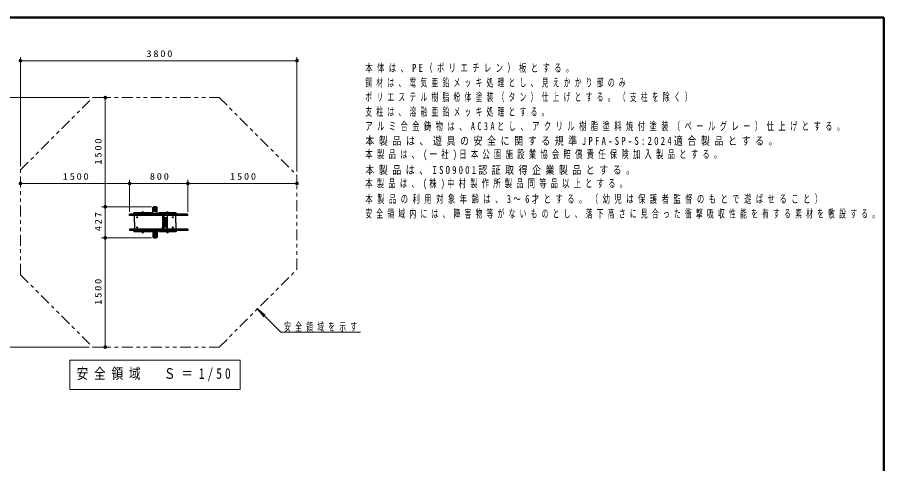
# Model space of a CAD drawing. Units: millimetres on the paper, with parts at other scales. Extents: x -365 to 0, y 0 to 257.
# Drawn here: x -238.1 to 0, y 134.4 to 257 of the extents above; entities that cross this region are included whole.
import ezdxf

# ---------------------------------------------------------------- set-up
doc = ezdxf.new("R2010")
doc.units = ezdxf.units.MM
doc.linetypes.add('USER3', pattern=[8, 3, -1, 1, -1, 1, -1])
doc.layers.add('LY_1', color=7, linetype='Continuous', lineweight=13)
doc.styles.add('ＭＳ ゴシック', font='')
doc.styles.get('ＭＳ ゴシック').set_extended_font_data('MS Gothic')

# ---------------------------------------------------------------- blocks, each defined once
blk = doc.blocks.new('filled_dot')
at = {"color": 0, "linetype": 'Continuous', "lineweight": -2, "const_width": 1.25}
blk.add_lwpolyline([(-0.625, 0, 1), (0.625, 0, 1)], format="xyb", close=True, dxfattribs=at)

msp = doc.modelspace()

# ---------------------------------------------------------------- linework, layer by layer
at = {"layer": 'LY_1', "lineweight": 50}
for p, q in [((0, 257), (-365, 257)), ((0, 0), (0, 257))]:
    msp.add_line(p, q, dxfattribs=at)
at = {"layer": 'LY_1'}
for p, q in [((-237.27, 216.085), (-237.27, 246.072)), ((-161.27, 214.599), (-161.27, 246.072)), ((-237.27, 245.072), (-161.27, 245.072)), ((-218.412, 234.943), (-248.059, 234.943)), ((-213.966, 234.943), (-213.966, 204.943)), ((-207.27, 203.563), (-207.27, 212.342)), ((-191.27, 203.563), (-191.27, 212.342)), ((-237.27, 211.342), (-207.27, 211.342)), ((-207.27, 211.342), (-191.27, 211.342)), ((-191.27, 211.342), (-161.27, 211.342)), ((-201.27, 204.943), (-214.966, 204.943)), ((-213.966, 196.403), (-213.966, 204.943)), ((-201.27, 196.403), (-214.966, 196.403)), ((-213.966, 166.403), (-213.966, 196.403)), ((-172.264, 177.05), (-170.336, 174.752)), ((-172.264, 177.05), (-169.966, 175.122)), ((-165.688, 170.474), (-172.264, 177.05)), ((-165.688, 170.474), (-143.771, 170.474)), ((-218.412, 166.403), (-248.059, 166.403)), ((-223.67, 162.842), (-223.67, 154.709)), ((-176.87, 162.842), (-223.67, 162.842)), ((-176.87, 154.709), (-176.87, 162.842)), ((-223.67, 154.709), (-176.87, 154.709))]:
    msp.add_line(p, q, dxfattribs=at)
at = {"layer": 'LY_1', "linetype": 'USER3'}
for p, q in [((-237.27, 215.085), (-217.412, 234.943)), ((-217.412, 234.943), (-182.614, 234.943)), ((-182.614, 234.943), (-161.27, 213.599)), ((-237.27, 186.261), (-237.27, 215.085)), ((-161.27, 187.747), (-161.27, 213.599)), ((-237.27, 186.261), (-217.412, 166.403)), ((-182.614, 166.403), (-161.27, 187.747)), ((-217.412, 166.403), (-182.614, 166.403))]:
    msp.add_line(p, q, dxfattribs=at)
at = {"layer": 'LY_1', "lineweight": 25}
for p, q in [((-207.27, 202.563), (-207.27, 202.943)), ((-191.27, 202.943), (-207.27, 202.943)), ((-191.27, 202.563), (-207.27, 202.563)), ((-206.07, 202.943), (-206.07, 203.323)), ((-201.27, 203.323), (-206.07, 203.323)), ((-205.97, 200.673), (-205.97, 202.563)), ((-201.27, 202.943), (-201.27, 203.323)), ((-200.87, 202.983), (-200.87, 204.776)), ((-200.83, 203.143), (-199.71, 203.143)), ((-200.58, 204.683), (-199.96, 204.683)), ((-199.96, 204.583), (-200.58, 204.583)), ((-200.58, 204.423), (-199.96, 204.423)), ((-199.96, 204.323), (-200.58, 204.323)), ((-200.58, 204.163), (-199.96, 204.163)), ((-199.96, 204.063), (-200.58, 204.063)), ((-200.58, 203.903), (-199.96, 203.903)), ((-199.96, 203.803), (-200.58, 203.803)), ((-200.58, 203.643), (-199.96, 203.643)), ((-199.96, 203.543), (-200.58, 203.543)), ((-199.67, 202.983), (-199.67, 204.776)), ((-199.27, 202.943), (-199.27, 203.323)), ((-194.47, 203.323), (-199.27, 203.323)), ((-196.923, 202.563), (-196.923, 198.783)), ((-194.57, 200.673), (-194.57, 202.563)), ((-194.47, 202.943), (-194.47, 203.323)), ((-191.27, 202.563), (-191.27, 202.943)), ((-205.97, 200.673), (-205.97, 198.783)), ((-198.238, 201.963), (-198.238, 199.383)), ((-197.881, 201.963), (-197.881, 199.383)), ((-197.744, 201.663), (-197.744, 199.683)), ((-197.539, 201.663), (-197.539, 199.683)), ((-197.402, 201.663), (-197.402, 199.683)), ((-197.299, 201.963), (-197.163, 201.963)), ((-197.154, 201.663), (-197.154, 199.683)), ((-197.06, 201.663), (-197.06, 199.683)), ((-194.57, 200.673), (-194.57, 198.783)), ((-191.27, 198.783), (-207.27, 198.783)), ((-207.27, 198.783), (-207.27, 198.403)), ((-191.27, 198.403), (-207.27, 198.403)), ((-206.07, 198.403), (-206.07, 198.023)), ((-201.27, 198.023), (-206.07, 198.023)), ((-201.27, 198.403), (-201.27, 198.023)), ((-200.87, 198.363), (-200.87, 196.57)), ((-200.83, 198.203), (-199.71, 198.203)), ((-199.96, 197.803), (-200.58, 197.803)), ((-200.58, 197.703), (-199.96, 197.703)), ((-199.67, 198.363), (-199.67, 196.57)), ((-199.27, 198.403), (-199.27, 198.023)), ((-194.47, 198.023), (-199.27, 198.023)), ((-197.299, 199.383), (-197.163, 199.383)), ((-194.47, 198.403), (-194.47, 198.023)), ((-191.27, 198.783), (-191.27, 198.403)), ((-199.96, 197.543), (-200.58, 197.543)), ((-200.58, 197.443), (-199.96, 197.443)), ((-199.96, 197.283), (-200.58, 197.283)), ((-200.58, 197.183), (-199.96, 197.183)), ((-199.96, 197.023), (-200.58, 197.023)), ((-200.58, 196.923), (-199.96, 196.923)), ((-199.96, 196.763), (-200.58, 196.763)), ((-200.58, 196.663), (-199.96, 196.663))]:
    msp.add_line(p, q, dxfattribs=at)
for points in [[(-198.033, 202.563), (-198.065, 202.556), (-198.096, 202.534), (-198.126, 202.498), (-198.153, 202.449), (-198.178, 202.387), (-198.199, 202.316), (-198.216, 202.235), (-198.228, 202.149), (-198.235, 202.057), (-198.238, 201.963)], [(-197.676, 202.563), (-197.708, 202.556), (-197.739, 202.534), (-197.769, 202.498), (-197.796, 202.449), (-197.821, 202.387), (-197.842, 202.316), (-197.858, 202.235), (-197.871, 202.149), (-197.878, 202.057), (-197.881, 201.963)], [(-197.744, 201.663), (-197.743, 201.702), (-197.74, 201.741), (-197.736, 201.778), (-197.73, 201.813), (-197.723, 201.846), (-197.714, 201.875), (-197.704, 201.901), (-197.693, 201.923), (-197.681, 201.94), (-197.668, 201.953), (-197.655, 201.961), (-197.641, 201.963), (-197.628, 201.961), (-197.615, 201.953), (-197.602, 201.94), (-197.59, 201.923), (-197.579, 201.901), (-197.569, 201.875), (-197.56, 201.846), (-197.553, 201.813), (-197.547, 201.778), (-197.542, 201.741), (-197.54, 201.702), (-197.539, 201.663)], [(-197.299, 201.963), (-197.315, 201.959), (-197.331, 201.948), (-197.346, 201.93), (-197.36, 201.906), (-197.372, 201.875), (-197.382, 201.839), (-197.391, 201.799), (-197.397, 201.756), (-197.401, 201.71), (-197.402, 201.663)], [(-197.257, 201.963), (-197.24, 201.959), (-197.225, 201.948), (-197.21, 201.93), (-197.196, 201.906), (-197.184, 201.875), (-197.174, 201.839), (-197.165, 201.799), (-197.159, 201.756), (-197.155, 201.71), (-197.154, 201.663)], [(-197.163, 201.963), (-197.147, 201.959), (-197.131, 201.948), (-197.116, 201.93), (-197.102, 201.906), (-197.09, 201.875), (-197.08, 201.839), (-197.071, 201.799), (-197.065, 201.756), (-197.061, 201.71), (-197.06, 201.663)], [(-198.033, 198.783), (-198.065, 198.79), (-198.096, 198.812), (-198.126, 198.849), (-198.153, 198.898), (-198.178, 198.959), (-198.199, 199.03), (-198.216, 199.111), (-198.228, 199.198), (-198.235, 199.289), (-198.238, 199.383)], [(-197.676, 198.783), (-197.708, 198.79), (-197.739, 198.812), (-197.769, 198.849), (-197.796, 198.898), (-197.821, 198.959), (-197.842, 199.03), (-197.858, 199.111), (-197.871, 199.198), (-197.878, 199.289), (-197.881, 199.383)], [(-197.744, 199.683), (-197.743, 199.644), (-197.74, 199.605), (-197.736, 199.568), (-197.73, 199.533), (-197.723, 199.5), (-197.714, 199.471), (-197.704, 199.445), (-197.693, 199.423), (-197.681, 199.406), (-197.668, 199.393), (-197.655, 199.386), (-197.641, 199.383), (-197.628, 199.386), (-197.615, 199.393), (-197.602, 199.406), (-197.59, 199.423), (-197.579, 199.445), (-197.569, 199.471), (-197.56, 199.5), (-197.553, 199.533), (-197.547, 199.568), (-197.542, 199.605), (-197.54, 199.644), (-197.539, 199.683)], [(-197.299, 199.383), (-197.315, 199.387), (-197.331, 199.398), (-197.346, 199.416), (-197.36, 199.44), (-197.372, 199.471), (-197.382, 199.507), (-197.391, 199.547), (-197.397, 199.59), (-197.401, 199.636), (-197.402, 199.683)], [(-197.257, 199.383), (-197.24, 199.387), (-197.225, 199.398), (-197.21, 199.416), (-197.196, 199.44), (-197.184, 199.471), (-197.174, 199.507), (-197.165, 199.547), (-197.159, 199.59), (-197.155, 199.636), (-197.154, 199.683)], [(-197.163, 199.383), (-197.147, 199.387), (-197.131, 199.398), (-197.116, 199.416), (-197.102, 199.44), (-197.09, 199.471), (-197.08, 199.507), (-197.071, 199.547), (-197.065, 199.59), (-197.061, 199.636), (-197.06, 199.683)]]:
    msp.add_lwpolyline(points, dxfattribs=at)
for centre in [(-205.17, 202.063), (-195.37, 202.063), (-205.17, 199.283), (-195.37, 199.283)]:
    msp.add_circle(centre, 0.14, dxfattribs=at)
for centre, radius, start, end in [((-200.77, 204.776), 0.1, 105.25752, 180), ((-200.27, 202.943), 2, 74.74248, 105.25752), ((-199.77, 204.776), 0.1, 0, 74.74248), ((-205.47, 202.933), 0.25, 2.33828, 177.66172), ((-203.67, 203.313), 0.25, 2.33828, 177.66172), ((-200.83, 203.103), 0.04, 90, 180), ((-200.83, 202.983), 0.04, 180, 270), ((-200.58, 204.633), 0.05, 90, 270), ((-200.58, 204.373), 0.05, 90, 270), ((-200.58, 204.113), 0.05, 90, 270), ((-200.58, 203.853), 0.05, 90, 270), ((-200.58, 203.593), 0.05, 90, 270), ((-199.96, 204.633), 0.05, 270, 90), ((-199.96, 204.373), 0.05, 270, 90), ((-199.96, 204.113), 0.05, 270, 90), ((-199.96, 203.853), 0.05, 270, 90), ((-199.96, 203.593), 0.05, 270, 90), ((-199.71, 203.103), 0.04, 0, 90), ((-199.71, 202.983), 0.04, 270, 0), ((-196.87, 203.313), 0.25, 2.33828, 177.66172), ((-195.07, 202.933), 0.25, 2.33828, 177.66172), ((-205.47, 198.413), 0.25, 182.33828, 357.66172), ((-203.67, 198.033), 0.25, 182.33828, 357.66172), ((-200.83, 198.363), 0.04, 90, 180), ((-200.83, 198.243), 0.04, 180, 270), ((-200.58, 197.753), 0.05, 90, 270), ((-199.96, 197.753), 0.05, 270, 90), ((-199.71, 198.363), 0.04, 0, 90), ((-199.71, 198.243), 0.04, 270, 0), ((-196.87, 198.033), 0.25, 182.33828, 357.66172), ((-195.07, 198.413), 0.25, 182.33828, 357.66172), ((-200.77, 196.57), 0.1, 180, 254.74248), ((-200.27, 198.403), 2, 254.74248, 285.25752), ((-200.58, 197.493), 0.05, 90, 270), ((-200.58, 197.233), 0.05, 90, 270), ((-200.58, 196.973), 0.05, 90, 270), ((-200.58, 196.713), 0.05, 90, 270), ((-199.96, 197.493), 0.05, 270, 90), ((-199.96, 197.233), 0.05, 270, 90), ((-199.96, 196.973), 0.05, 270, 90), ((-199.96, 196.713), 0.05, 270, 90), ((-199.77, 196.57), 0.1, 285.25752, 0)]:
    msp.add_arc(centre, radius, start, end, dxfattribs=at)

# ---------------------------------------------------------------- block references
at = {"layer": 'LY_1', "xscale": 0.4, "yscale": 0.4}
for p in [(-237.27, 245.072), (-237.27, 211.342), (-207.27, 211.342), (-191.27, 211.342)]:
    msp.add_blockref('filled_dot', p, dxfattribs=at)
for p, rotation in [((-161.27, 245.072), 180), ((-213.966, 234.943), 270), ((-207.27, 211.342), 180), ((-191.27, 211.342), 180), ((-161.27, 211.342), 180), ((-213.966, 204.943), 270), ((-213.966, 204.943), 90), ((-213.966, 196.403), 90), ((-213.966, 196.403), 270), ((-213.966, 166.403), 90)]:
    msp.add_blockref('filled_dot', p, dxfattribs=dict(at, rotation=rotation))

# ---------------------------------------------------------------- texts
at = {"layer": 'LY_1', "style": 'ＭＳ ゴシック'}
for s, insert, char_height, attachment_point in [('\\T1.33;\\W1.15;3800', (-198.842, 246.072), 1.833, 8), ('\\T1.61;\\W0.65;本体は、PE（ポリエチレン）板とする。', (-142.472, 241.707), 2.199, 7), ('\\T1.64;\\W0.6;鋼材は、電気亜鉛メッキ処理とし、見えかかり部のみ', (-142.472, 237.707), 2.199, 7), ('\\T1.64;\\W0.6;ポリエステル樹脂粉体塗装（タン）仕上げとする。（支柱を除く）', (-142.472, 233.707), 2.199, 7), ('\\T1.64;\\W0.6;支柱は、溶融亜鉛メッキ処理とする。', (-142.472, 229.707), 2.199, 7), ('\\T1.61;\\W0.65;アルミ合金鋳物は、AC3Aとし、アクリル樹脂塗料焼付塗装（ペールグレー）仕上げとする。', (-142.472, 225.707), 2.199, 7), ('\\T1.51;\\W0.8;本製品は、遊具の安全に関する規準JPFA-SP-S:2024適合製品とする。', (-142.472, 221.707), 2.199, 7), ('\\T1.59;\\W0.65;本製品は、(一社)日本公園施設業協会賠償責任保険加入製品とする。', (-142.472, 217.707), 2.199, 7), ('\\T1.5;\\W0.8;本製品は、ISO9001認証取得企業製品とする。', (-142.472, 213.707), 2.199, 7), ('\\T1.33;\\W1.15;1500', (-221.849, 212.342), 1.833, 8), ('\\T1.33;\\W1.15;800', (-198.853, 212.342), 1.833, 8), ('\\T1.33;\\W1.15;1500', (-175.849, 212.342), 1.833, 8), ('\\T1.58;\\W0.65;本製品は、(株)中村製作所製品同等品以上とする。', (-142.472, 209.707), 2.199, 7), ('\\T1.62;\\W0.65;本製品の利用対象年齢は、3～6才とする。（幼児は保護者監督のもとで遊ばせること）', (-142.472, 205.707), 2.199, 7), ('\\T1.64;\\W0.6;安全領域内には、障害物等がないものとし、落下高さに見合った衝撃吸収性能を有する素材を敷設する。', (-142.472, 201.707), 2.199, 7), ('\\T1.64;\\W0.6;安全領域を示す', (-164.771, 170.624), 2.199, 7), ('\\T1.5;\\W0.8;安全領域\u3000Ｓ＝1/50', (-200.27, 158.776), 2.933, 5)]:
    msp.add_mtext(s, dxfattribs=dict(at, insert=insert, char_height=char_height, attachment_point=attachment_point))
at = {"layer": 'LY_1', "char_height": 1.833, "attachment_point": 8, "rotation": 90, "style": 'ＭＳ ゴシック'}
for s, insert in [('\\T1.33;\\W1.15;1500', (-214.966, 220.364)), ('\\T1.33;\\W1.15;427', (-214.966, 201.09)), ('\\T1.33;\\W1.15;1500', (-214.966, 181.824))]:
    msp.add_mtext(s, dxfattribs=dict(at, insert=insert))

doc.saveas('drawing.dxf')
